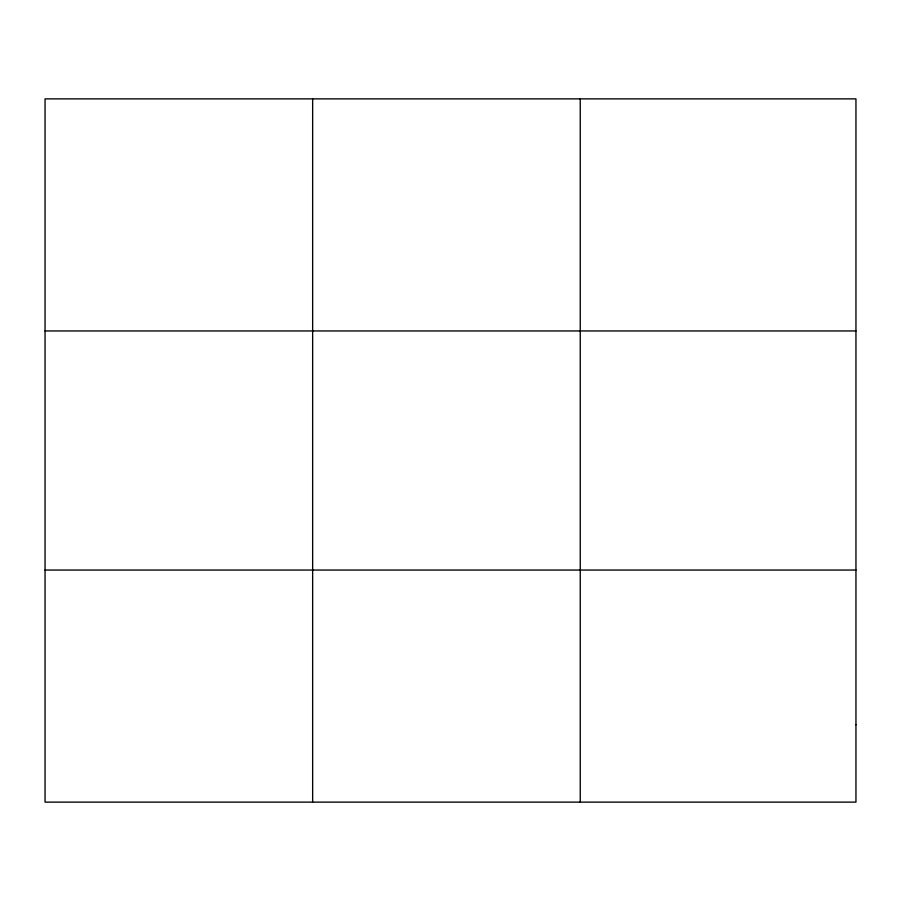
<?xml version="1.0" encoding="UTF-8"?>
<svg xmlns="http://www.w3.org/2000/svg" width="901" height="901" viewBox="0 0 901 901"><rect width="100%" height="100%" fill="white"/><g stroke="black" fill="none" stroke-linecap="round" stroke-linejoin="round"><path stroke-width="1.35" d="M312.647 98.873L312.647 802.127M580.244 98.873L580.244 802.127M45.05 330.949L855.95 330.949M45.05 570.051L855.95 570.051M855.95 724.764L855.95 802.127L45.05 802.127L45.05 98.873L855.95 98.873L855.95 724.764"/></g></svg>
